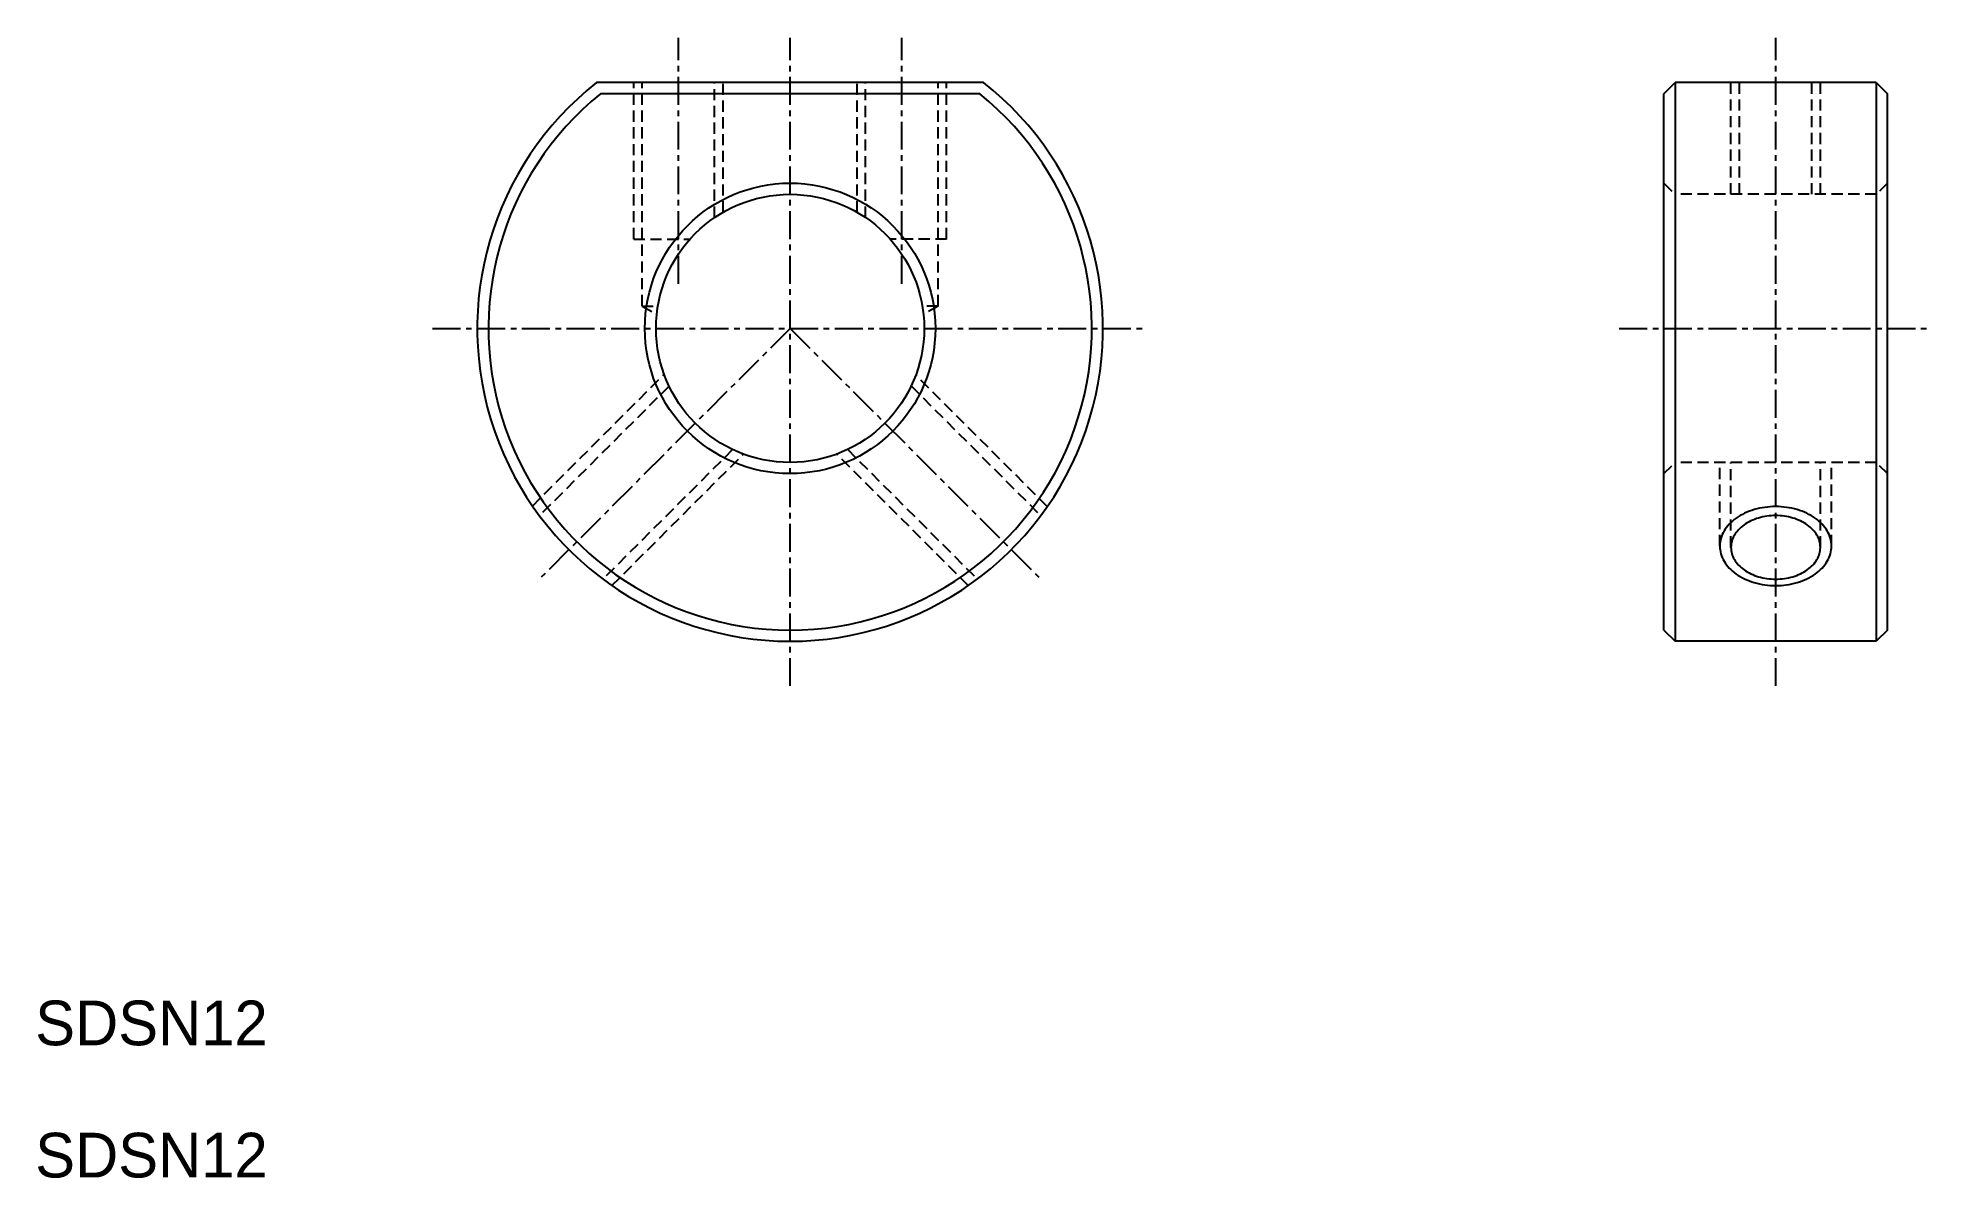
# Model space of a CAD drawing. Extents: x 52.7 to 137.5, y 54.2 to 105.2.
import ezdxf

# ---------------------------------------------------------------- set-up
doc = ezdxf.new("R2010")
doc.units = 0
doc.linetypes.add('CENTER', pattern=[2, 1.25, -0.25, 0.25, -0.25])
doc.linetypes.add('DASHED', pattern=[0.75, 0.5, -0.25])
doc.layers.get('0').update_dxf_attribs({"linetype": 'CONTINUOUS'})
doc.layers.add('CENTER', color=1, linetype='CENTER')

msp = doc.modelspace()

# ---------------------------------------------------------------- linework, layer by layer
at = {"color": 7, "linetype": 'CONTINUOUS'}
for p, q in [((95.029, 103.24), (77.708, 103.24)), ((94.854, 102.74), (77.883, 102.74)), ((125.469, 102.74), (125.969, 103.24)), ((125.469, 78.74), (125.469, 102.74)), ((125.969, 103.24), (125.969, 78.24)), ((134.969, 103.24), (125.969, 103.24)), ((134.969, 103.24), (134.969, 78.24)), ((134.969, 103.24), (135.469, 102.74)), ((135.469, 78.74), (135.469, 102.74)), ((125.469, 78.74), (125.969, 78.24)), ((134.969, 78.24), (125.969, 78.24)), ((135.469, 78.74), (134.969, 78.24))]:
    msp.add_line(p, q, dxfattribs=at)
at = {"color": 3, "linetype": 'DASHED'}
for p, q in [((79.369, 96.24), (79.369, 103.24)), ((79.747, 93.24), (79.747, 103.24)), ((82.99, 97.198), (82.99, 103.24)), ((83.369, 97.436), (83.369, 103.24)), ((89.369, 97.436), (89.369, 103.24)), ((89.747, 97.198), (89.747, 103.24)), ((92.99, 93.24), (92.99, 103.24)), ((93.369, 96.24), (93.369, 103.24)), ((128.469, 98.24), (128.469, 103.24)), ((128.848, 98.24), (128.848, 103.24)), ((132.091, 98.24), (132.091, 103.24)), ((132.469, 98.24), (132.469, 103.24)), ((125.469, 98.74), (125.969, 98.24)), ((135.469, 98.74), (134.969, 98.24)), ((134.969, 98.24), (125.969, 98.24)), ((125.969, 98.24), (125.969, 86.24)), ((134.969, 98.24), (134.969, 86.24)), ((79.369, 96.24), (81.896, 96.24)), ((93.369, 96.24), (90.841, 96.24)), ((79.747, 93.24), (80.452, 93.24)), ((79.747, 93.24), (80.401, 92.862)), ((92.99, 93.24), (92.285, 93.24)), ((92.99, 93.24), (92.336, 92.862)), ((74.836, 84.292), (80.731, 90.187)), ((97.877, 84.267), (91.993, 90.151)), ((80.953, 89.657), (75.154, 83.858)), ((91.787, 89.663), (97.586, 83.863)), ((83.797, 86.818), (77.997, 81.018)), ((78.396, 80.732), (84.28, 86.615)), ((94.341, 80.732), (88.458, 86.615)), ((88.945, 86.821), (94.745, 81.022)), ((125.469, 85.74), (125.969, 86.24)), ((134.969, 86.24), (125.969, 86.24)), ((127.969, 82.499), (127.969, 86.24)), ((128.469, 82.443), (128.469, 86.24)), ((132.469, 82.443), (132.469, 86.24)), ((132.969, 82.499), (132.969, 86.24)), ((135.469, 85.74), (134.969, 86.24))]:
    msp.add_line(p, q, dxfattribs=at)
at = {"color": 3, "linetype": 'CONTINUOUS'}
msp.add_polyline3d([(132.969, 82.499, 0), (132.966, 82.586, 0), (132.957, 82.673, 0), (132.942, 82.759, 0), (132.921, 82.844, 0), (132.894, 82.929, 0), (132.862, 83.012, 0), (132.823, 83.095, 0), (132.779, 83.176, 0), (132.729, 83.255, 0), (132.674, 83.333, 0), (132.614, 83.408, 0), (132.548, 83.481, 0), (132.477, 83.552, 0), (132.402, 83.621, 0), (132.322, 83.686, 0), (132.237, 83.749, 0), (132.148, 83.809, 0), (132.055, 83.866, 0), (131.959, 83.919, 0), (131.858, 83.969, 0), (131.755, 84.016, 0), (131.648, 84.058, 0), (131.538, 84.097, 0), (131.426, 84.132, 0), (131.312, 84.164, 0), (131.195, 84.191, 0), (131.077, 84.214, 0), (130.957, 84.233, 0), (130.836, 84.248, 0), (130.714, 84.258, 0), (130.592, 84.265, 0), (130.469, 84.267, 0), (130.347, 84.265, 0), (130.224, 84.258, 0), (130.103, 84.248, 0), (129.982, 84.233, 0), (129.862, 84.214, 0), (129.744, 84.191, 0), (129.627, 84.164, 0), (129.513, 84.132, 0), (129.401, 84.097, 0), (129.291, 84.058, 0), (129.184, 84.016, 0), (129.08, 83.969, 0), (128.98, 83.919, 0), (128.883, 83.866, 0), (128.79, 83.809, 0), (128.702, 83.749, 0), (128.617, 83.686, 0), (128.537, 83.621, 0), (128.461, 83.552, 0), (128.391, 83.481, 0), (128.325, 83.408, 0), (128.265, 83.333, 0), (128.209, 83.255, 0), (128.16, 83.176, 0), (128.116, 83.095, 0), (128.077, 83.012, 0), (128.044, 82.929, 0), (128.017, 82.844, 0), (127.996, 82.759, 0), (127.981, 82.673, 0), (127.972, 82.586, 0), (127.969, 82.499, 0), (127.972, 82.412, 0), (127.981, 82.326, 0), (127.996, 82.24, 0), (128.017, 82.154, 0), (128.044, 82.07, 0), (128.077, 81.986, 0), (128.116, 81.904, 0), (128.16, 81.823, 0), (128.209, 81.743, 0), (128.265, 81.666, 0), (128.325, 81.591, 0), (128.391, 81.517, 0), (128.461, 81.446, 0), (128.537, 81.378, 0), (128.617, 81.312, 0), (128.702, 81.249, 0), (128.79, 81.189, 0), (128.883, 81.133, 0), (128.98, 81.079, 0), (129.08, 81.029, 0), (129.184, 80.983, 0), (129.291, 80.94, 0), (129.401, 80.901, 0), (129.513, 80.866, 0), (129.627, 80.835, 0), (129.744, 80.808, 0), (129.862, 80.784, 0), (129.982, 80.766, 0), (130.103, 80.751, 0), (130.224, 80.74, 0), (130.347, 80.734, 0), (130.469, 80.731, 0), (130.592, 80.734, 0), (130.714, 80.74, 0), (130.836, 80.751, 0), (130.957, 80.766, 0), (131.077, 80.784, 0), (131.195, 80.808, 0), (131.312, 80.835, 0), (131.426, 80.866, 0), (131.538, 80.901, 0), (131.648, 80.94, 0), (131.755, 80.983, 0), (131.858, 81.029, 0), (131.959, 81.079, 0), (132.055, 81.133, 0), (132.148, 81.189, 0), (132.237, 81.249, 0), (132.322, 81.312, 0), (132.402, 81.378, 0), (132.477, 81.446, 0), (132.548, 81.517, 0), (132.614, 81.591, 0), (132.674, 81.666, 0), (132.729, 81.743, 0), (132.779, 81.823, 0), (132.823, 81.904, 0), (132.862, 81.986, 0), (132.894, 82.07, 0), (132.921, 82.154, 0), (132.942, 82.24, 0), (132.957, 82.326, 0), (132.966, 82.412, 0), (132.969, 82.499, 0)], dxfattribs=at)
at = {"color": 7, "linetype": 'CONTINUOUS'}
msp.add_polyline3d([(132.469, 82.443, 0), (132.467, 82.512, 0), (132.46, 82.582, 0), (132.448, 82.651, 0), (132.431, 82.72, 0), (132.409, 82.788, 0), (132.383, 82.855, 0), (132.352, 82.921, 0), (132.317, 82.986, 0), (132.277, 83.05, 0), (132.233, 83.112, 0), (132.185, 83.173, 0), (132.132, 83.232, 0), (132.076, 83.289, 0), (132.015, 83.344, 0), (131.951, 83.397, 0), (131.884, 83.447, 0), (131.813, 83.495, 0), (131.738, 83.541, 0), (131.661, 83.584, 0), (131.581, 83.624, 0), (131.498, 83.661, 0), (131.412, 83.696, 0), (131.325, 83.727, 0), (131.235, 83.755, 0), (131.143, 83.78, 0), (131.05, 83.802, 0), (130.955, 83.821, 0), (130.86, 83.836, 0), (130.763, 83.848, 0), (130.665, 83.857, 0), (130.568, 83.862, 0), (130.469, 83.863, 0), (130.371, 83.862, 0), (130.273, 83.857, 0), (130.176, 83.848, 0), (130.079, 83.836, 0), (129.983, 83.821, 0), (129.889, 83.802, 0), (129.796, 83.78, 0), (129.704, 83.755, 0), (129.614, 83.727, 0), (129.527, 83.696, 0), (129.441, 83.661, 0), (129.358, 83.624, 0), (129.278, 83.584, 0), (129.201, 83.541, 0), (129.126, 83.495, 0), (129.055, 83.447, 0), (128.987, 83.397, 0), (128.923, 83.344, 0), (128.863, 83.289, 0), (128.806, 83.232, 0), (128.754, 83.173, 0), (128.706, 83.112, 0), (128.661, 83.05, 0), (128.622, 82.986, 0), (128.586, 82.921, 0), (128.556, 82.855, 0), (128.529, 82.788, 0), (128.508, 82.72, 0), (128.491, 82.651, 0), (128.479, 82.582, 0), (128.472, 82.512, 0), (128.469, 82.443, 0), (128.472, 82.373, 0), (128.479, 82.303, 0), (128.491, 82.234, 0), (128.508, 82.165, 0), (128.529, 82.097, 0), (128.556, 82.03, 0), (128.586, 81.964, 0), (128.622, 81.899, 0), (128.661, 81.835, 0), (128.706, 81.773, 0), (128.754, 81.712, 0), (128.806, 81.653, 0), (128.863, 81.596, 0), (128.923, 81.541, 0), (128.987, 81.489, 0), (129.055, 81.438, 0), (129.126, 81.39, 0), (129.201, 81.344, 0), (129.278, 81.302, 0), (129.358, 81.261, 0), (129.441, 81.224, 0), (129.527, 81.19, 0), (129.614, 81.158, 0), (129.704, 81.13, 0), (129.796, 81.105, 0), (129.889, 81.083, 0), (129.983, 81.064, 0), (130.079, 81.049, 0), (130.176, 81.037, 0), (130.273, 81.029, 0), (130.371, 81.024, 0), (130.469, 81.022, 0), (130.568, 81.024, 0), (130.665, 81.029, 0), (130.763, 81.037, 0), (130.86, 81.049, 0), (130.955, 81.064, 0), (131.05, 81.083, 0), (131.143, 81.105, 0), (131.235, 81.13, 0), (131.325, 81.158, 0), (131.412, 81.19, 0), (131.498, 81.224, 0), (131.581, 81.261, 0), (131.661, 81.302, 0), (131.738, 81.344, 0), (131.813, 81.39, 0), (131.884, 81.438, 0), (131.951, 81.489, 0), (132.015, 81.541, 0), (132.076, 81.596, 0), (132.132, 81.653, 0), (132.185, 81.712, 0), (132.233, 81.773, 0), (132.277, 81.835, 0), (132.317, 81.899, 0), (132.352, 81.964, 0), (132.383, 82.03, 0), (132.409, 82.097, 0), (132.431, 82.165, 0), (132.448, 82.234, 0), (132.46, 82.303, 0), (132.467, 82.373, 0), (132.469, 82.443, 0)], dxfattribs=at)
for radius in [6.5, 6]:
    msp.add_circle((86.369, 92.24), radius, dxfattribs=at)
for radius, start, end in [(14, 128.21321, 51.78679), (13.5, 128.94244, 51.05756)]:
    msp.add_arc((86.369, 92.24), radius, start, end, dxfattribs=at)
at = {"layer": 'CENTER', "color": 1, "linetype": 'CENTER'}
for p, q in [((81.369, 94.24), (81.369, 105.24)), ((86.369, 76.24), (86.369, 105.24)), ((91.369, 94.24), (91.369, 105.24)), ((130.469, 76.24), (130.469, 105.24)), ((70.369, 92.24), (102.369, 92.24)), ((86.369, 92.24), (75.055, 80.926)), ((86.369, 92.24), (97.682, 80.926)), ((123.469, 92.24), (137.469, 92.24))]:
    msp.add_line(p, q, dxfattribs=at)

# ---------------------------------------------------------------- texts
at = {"color": 7, "linetype": 'CONTINUOUS'}
for p in [(52.589, 60.162), (52.589, 54.247)]:
    msp.add_text('SDSN12', height=2, dxfattribs=at).set_placement(p)

doc.saveas('drawing.dxf')
